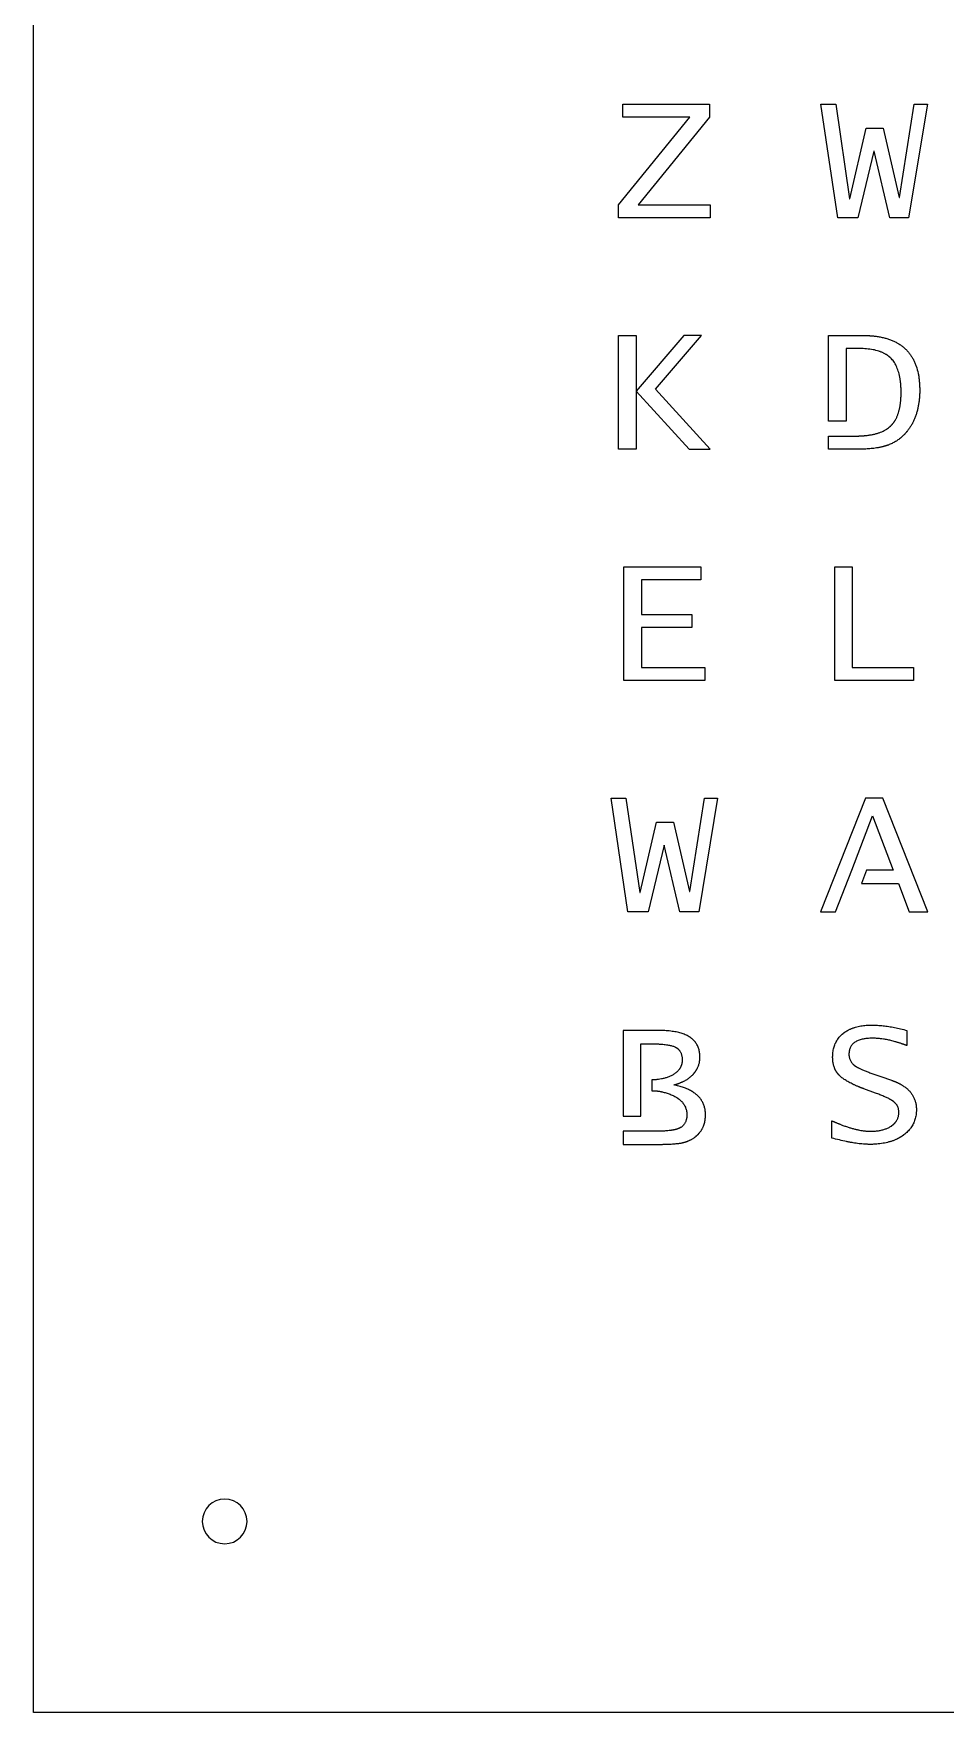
# Model space of a CAD drawing. Header units: millimetres. Extents: x -227 to 223, y -225 to 225.
# Drawn here: x -227.3 to -105.2, y -224.7 to 0.3 of the extents above; entities that cross this region are included whole.
import ezdxf

# ---------------------------------------------------------------- set-up
doc = ezdxf.new("R2010")
doc.units = ezdxf.units.MM
doc.layers.get('0').update_dxf_attribs({"linetype": 'CONTINUOUS'})

msp = doc.modelspace()

# ---------------------------------------------------------------- linework, layer by layer
for p, q in [((-120.84, -51.63), (-120.83, -40.15)), ((-120.83, -40.15), (-116.23, -40.15)), ((-116.68, -41.91), (-118.49, -41.91)), ((-118.49, -41.91), (-118.49, -51.63)), ((-118.49, -51.63), (-120.84, -51.63)), ((-120.83, -55.4), (-120.83, -53.63)), ((-120.83, -53.63), (-117.31, -53.63)), ((-116.86, -55.4), (-120.83, -55.4)), ((-143.42, -133.31), (-148.34, -133.31)), ((-148.34, -133.31), (-148.33, -137.91)), ((-110.33, -133.3), (-110.33, -135.33)), ((-145.99, -144.8), (-145.99, -135.07)), ((-145.99, -135.07), (-144.9, -135.07)), ((-148.33, -137.91), (-148.33, -144.8)), ((-115.3, -138.95), (-113.81, -139.48)), ((-113.81, -139.48), (-112.38, -139.97)), ((-144.34, -139.91), (-144.49, -139.91)), ((-144.49, -139.91), (-144.49, -141.37)), ((-144.49, -141.37), (-144.31, -141.37)), ((-114.56, -141.68), (-116.12, -141.11)), ((-148.33, -144.8), (-145.99, -144.8)), ((-120.39, -147.72), (-120.39, -145.4)), ((-148.33, -146.8), (-148.34, -148.56)), ((-143.88, -146.8), (-148.33, -146.8)), ((-148.34, -148.56), (-143.74, -148.56))]:
    msp.add_line(p, q)
for points in [[(-227.33, 225.31), (222.67, 225.31), (222.67, -224.69), (-227.33, -224.69)], [(-148.98, -24.4), (-148.98, -22.63), (-139.41, -10.91), (-148.4, -10.91), (-148.4, -9.15), (-136.76, -9.15), (-136.76, -10.91), (-146.32, -22.63), (-136.67, -22.63), (-136.67, -24.4)], [(-119.6, -24.4), (-121.86, -9.15), (-119.87, -9.15), (-118.01, -21.82), (-117.98, -21.82), (-115.78, -12.37), (-113.52, -12.37), (-111.36, -21.67), (-111.33, -21.67), (-109.37, -9.15), (-107.59, -9.15), (-110.1, -24.4), (-112.64, -24.4), (-114.74, -15.45), (-114.77, -15.45), (-116.89, -24.4)], [(-148.96, -55.4), (-148.96, -40.15), (-146.62, -40.15), (-146.62, -47.62), (-139.5, -55.4), (-136.7, -55.4), (-144.03, -47.34), (-137.87, -40.15), (-140.24, -40.15), (-146.62, -47.62), (-146.62, -55.4)], [(-148.25, -86.4), (-148.25, -71.15), (-137.95, -71.15), (-137.95, -72.91), (-145.91, -72.91), (-145.91, -77.53), (-139.16, -77.53), (-139.16, -79.29), (-145.91, -79.29), (-145.91, -84.63), (-137.4, -84.63), (-137.4, -86.4)], [(-120.01, -86.4), (-120.01, -71.15), (-117.66, -71.15), (-117.66, -84.63), (-109.45, -84.63), (-109.45, -86.4)], [(-147.7, -117.4), (-149.96, -102.15), (-147.97, -102.15), (-146.11, -114.82), (-146.08, -114.82), (-143.88, -105.37), (-141.62, -105.37), (-139.46, -114.67), (-139.43, -114.67), (-137.47, -102.15), (-135.69, -102.15), (-138.2, -117.4), (-140.74, -117.4), (-142.84, -108.45), (-142.87, -108.45), (-144.99, -117.4)], [(-115.76, -111.82), (-116.43, -113.58), (-114.28, -113.58), (-111.47, -113.58), (-110.03, -117.4), (-107.54, -117.4), (-113.55, -102.15), (-115.9, -102.15), (-121.91, -117.4), (-119.89, -117.4), (-117.73, -111.82), (-114.96, -104.53), (-112.17, -111.82), (-114.3, -111.82)]]:
    msp.add_lwpolyline(points, close=True)
for points, knots in [([(-116.23, -40.15), (-116.23, -40.15), (-116.23, -40.15), (-116.23, -40.15), (-116.23, -40.15), (-116.23, -40.15), (-116.23, -40.15), (-116.22, -40.15), (-116.22, -40.15), (-116.22, -40.15), (-116.22, -40.15), (-116.22, -40.15), (-116.22, -40.15), (-116.22, -40.15), (-116.22, -40.15), (-116.21, -40.15), (-116.21, -40.15), (-116.21, -40.15), (-116.2, -40.15), (-116.2, -40.15), (-116.19, -40.15), (-116.19, -40.15), (-116.18, -40.15), (-116.17, -40.15), (-116.16, -40.15), (-116.14, -40.15), (-116.13, -40.15), (-116.11, -40.15), (-116.09, -40.15), (-116.07, -40.15), (-116.05, -40.15), (-116.02, -40.15), (-115.99, -40.15), (-115.95, -40.15), (-115.91, -40.15), (-115.87, -40.15), (-115.82, -40.15), (-115.76, -40.15), (-115.68, -40.15), (-115.61, -40.16), (-115.53, -40.16), (-115.45, -40.17), (-115.38, -40.17), (-115.28, -40.18), (-115.16, -40.18), (-115.01, -40.2), (-114.87, -40.21), (-114.72, -40.22), (-114.58, -40.24), (-114.4, -40.27), (-114.17, -40.3), (-113.9, -40.35), (-113.64, -40.4), (-113.39, -40.46), (-113.14, -40.53), (-112.9, -40.6), (-112.66, -40.68), (-112.36, -40.79), (-112, -40.95), (-111.59, -41.17), (-111.21, -41.41), (-110.85, -41.68), (-110.52, -41.97), (-110.21, -42.29), (-109.93, -42.64), (-109.68, -43.01), (-109.46, -43.4), (-109.26, -43.82), (-109.03, -44.43), (-108.85, -45.07), (-108.73, -45.76), (-108.67, -46.31), (-108.63, -46.88), (-108.62, -47.36), (-108.62, -47.75), (-108.63, -48.11), (-108.66, -48.56), (-108.72, -49.08), (-108.8, -49.58), (-108.9, -50.06), (-109.03, -50.53), (-109.18, -50.98), (-109.35, -51.41), (-109.54, -51.82), (-109.76, -52.21), (-110, -52.59), (-110.18, -52.83), (-110.27, -52.95)], [0, 0, 0, 0, 0.000008, 0.000015, 0.000031, 0.000062, 0.000093, 0.000124, 0.000186, 0.000248, 0.000371, 0.000495, 0.000619, 0.000743, 0.00099, 0.001238, 0.001485, 0.00198, 0.002474, 0.002968, 0.003463, 0.003957, 0.004944, 0.005931, 0.006917, 0.007903, 0.009872, 0.011839, 0.013803, 0.015765, 0.017724, 0.019681, 0.023586, 0.027482, 0.031367, 0.035242, 0.039107, 0.046807, 0.054467, 0.062087, 0.069667, 0.077208, 0.084711, 0.092174, 0.106984, 0.121642, 0.13615, 0.150509, 0.164721, 0.17879, 0.206503, 0.233667, 0.260304, 0.286434, 0.31208, 0.337266, 0.362018, 0.386363, 0.433935, 0.480232, 0.525514, 0.570061, 0.614167, 0.658133, 0.702264, 0.746863, 0.79222, 0.838615, 0.886306, 0.986461, 1.039391, 1.094444, 1.151778, 1.211529, 1.239504, 1.267048, 1.320883, 1.373142, 1.423935, 1.473389, 1.521635, 1.568819, 1.615096, 1.66063, 1.705594, 1.750167, 1.794535, 1.794535, 1.794535, 1.794535]), ([(-112.4, -43.28), (-112.4, -43.28), (-112.4, -43.28), (-112.4, -43.28), (-112.4, -43.28), (-112.4, -43.28), (-112.4, -43.27), (-112.4, -43.27), (-112.41, -43.27), (-112.41, -43.27), (-112.41, -43.27), (-112.41, -43.27), (-112.41, -43.26), (-112.42, -43.26), (-112.42, -43.25), (-112.43, -43.25), (-112.43, -43.24), (-112.44, -43.23), (-112.45, -43.23), (-112.46, -43.22), (-112.47, -43.21), (-112.48, -43.19), (-112.5, -43.18), (-112.52, -43.16), (-112.54, -43.14), (-112.57, -43.11), (-112.6, -43.08), (-112.63, -43.06), (-112.66, -43.03), (-112.7, -43), (-112.75, -42.96), (-112.81, -42.91), (-112.88, -42.86), (-112.94, -42.81), (-113.03, -42.75), (-113.15, -42.68), (-113.3, -42.59), (-113.45, -42.51), (-113.6, -42.44), (-113.77, -42.37), (-113.94, -42.31), (-114.17, -42.23), (-114.49, -42.14), (-114.88, -42.05), (-115.3, -41.99), (-115.74, -41.94), (-116.2, -41.91), (-116.52, -41.91), (-116.68, -41.91)], [0, 0, 0, 0, 0.0000305, 0.0000611, 0.0001222, 0.0002444, 0.0003666, 0.0004888, 0.0007333, 0.0009777, 0.0012222, 0.0014667, 0.0019557, 0.0024448, 0.002934, 0.0039125, 0.0048913, 0.0058703, 0.0068496, 0.0078293, 0.0097895, 0.0117509, 0.0137138, 0.015678, 0.0196111, 0.0235507, 0.0274974, 0.0314518, 0.0354144, 0.0393858, 0.047357, 0.0553699, 0.0634286, 0.0715375, 0.0797006, 0.0962047, 0.1129734, 0.1300367, 0.1474231, 0.1651595, 0.1832716, 0.2017833, 0.2400891, 0.2802461, 0.3223967, 0.366665, 0.4131585, 0.4619706, 0.4619706, 0.4619706, 0.4619706]), ([(-112.53, -52.3), (-112.53, -52.3), (-112.53, -52.3), (-112.53, -52.3), (-112.53, -52.3), (-112.53, -52.3), (-112.53, -52.3), (-112.53, -52.3), (-112.53, -52.3), (-112.53, -52.3), (-112.53, -52.3), (-112.53, -52.3), (-112.53, -52.3), (-112.53, -52.3), (-112.52, -52.29), (-112.52, -52.29), (-112.52, -52.29), (-112.51, -52.28), (-112.51, -52.28), (-112.5, -52.27), (-112.5, -52.27), (-112.49, -52.26), (-112.48, -52.25), (-112.47, -52.25), (-112.46, -52.23), (-112.45, -52.22), (-112.43, -52.2), (-112.42, -52.19), (-112.4, -52.18), (-112.39, -52.16), (-112.36, -52.13), (-112.33, -52.1), (-112.31, -52.07), (-112.28, -52.04), (-112.25, -52), (-112.2, -51.94), (-112.15, -51.88), (-112.1, -51.81), (-112.05, -51.74), (-112, -51.67), (-111.96, -51.6), (-111.9, -51.5), (-111.83, -51.37), (-111.74, -51.22), (-111.67, -51.05), (-111.6, -50.88), (-111.53, -50.7), (-111.45, -50.46), (-111.36, -50.13), (-111.27, -49.72), (-111.2, -49.29), (-111.16, -48.91), (-111.14, -48.59), (-111.12, -48.35), (-111.12, -48.14), (-111.12, -47.97), (-111.11, -47.84), (-111.12, -47.71), (-111.12, -47.53), (-111.12, -47.32), (-111.13, -47.07), (-111.15, -46.75), (-111.19, -46.36), (-111.25, -45.92), (-111.33, -45.5), (-111.43, -45.11), (-111.55, -44.74), (-111.68, -44.4), (-111.83, -44.08), (-112, -43.79), (-112.19, -43.52), (-112.33, -43.35), (-112.4, -43.28)], [0, 0, 0, 0, 0.0000158, 0.0000316, 0.0000633, 0.0001266, 0.00019, 0.0002533, 0.00038, 0.0005067, 0.0006334, 0.0007601, 0.0010135, 0.0012669, 0.0015203, 0.0020272, 0.0025342, 0.0030413, 0.0035484, 0.0040557, 0.0050703, 0.0060853, 0.0071007, 0.0081163, 0.0101488, 0.0121827, 0.0142181, 0.0162552, 0.018294, 0.0203346, 0.0244213, 0.0285161, 0.0326195, 0.036732, 0.0408543, 0.0491304, 0.0574523, 0.0658246, 0.0742516, 0.0827378, 0.0912872, 0.099904, 0.117355, 0.1351227, 0.1532366, 0.1717243, 0.1906121, 0.2099242, 0.2499064, 0.2918419, 0.3358733, 0.3821241, 0.406117, 0.4307033, 0.455894, 0.4687194, 0.4816997, 0.4949068, 0.5079565, 0.5335874, 0.5586015, 0.583008, 0.6300367, 0.6747656, 0.7172983, 0.7577543, 0.7962721, 0.833011, 0.8681538, 0.9019084, 0.9345085, 0.9662122, 0.9662122, 0.9662122, 0.9662122]), ([(-117.31, -53.63), (-117.31, -53.63), (-117.31, -53.63), (-117.31, -53.63), (-117.31, -53.63), (-117.31, -53.63), (-117.3, -53.63), (-117.3, -53.63), (-117.3, -53.63), (-117.29, -53.63), (-117.28, -53.63), (-117.27, -53.63), (-117.27, -53.63), (-117.25, -53.63), (-117.24, -53.63), (-117.22, -53.63), (-117.2, -53.63), (-117.17, -53.63), (-117.14, -53.63), (-117.1, -53.63), (-117.07, -53.63), (-117.02, -53.63), (-116.97, -53.63), (-116.9, -53.63), (-116.83, -53.63), (-116.74, -53.62), (-116.63, -53.62), (-116.5, -53.61), (-116.37, -53.61), (-116.25, -53.6), (-116.12, -53.59), (-115.96, -53.57), (-115.76, -53.55), (-115.52, -53.52), (-115.29, -53.49), (-115.07, -53.45), (-114.78, -53.39), (-114.44, -53.31), (-114.06, -53.19), (-113.76, -53.07), (-113.48, -52.95), (-113.26, -52.83), (-113.01, -52.68), (-112.78, -52.52), (-112.61, -52.38), (-112.53, -52.3)], [0, 0, 0, 0, 0.0000545, 0.0001091, 0.0002182, 0.0004365, 0.0006547, 0.0008728, 0.001309, 0.0017451, 0.0026166, 0.0034875, 0.0043578, 0.0052274, 0.0069646, 0.0086993, 0.0104313, 0.0138875, 0.0173333, 0.0207687, 0.0241937, 0.0276083, 0.0344065, 0.0411634, 0.0478791, 0.0545538, 0.0677806, 0.0808449, 0.0937478, 0.1064907, 0.1190748, 0.1315013, 0.1558869, 0.1796593, 0.2028312, 0.2254158, 0.2474279, 0.2897938, 0.3300744, 0.3684344, 0.3869561, 0.4228022, 0.4401925, 0.474052, 0.5069286, 0.5069286, 0.5069286, 0.5069286]), ([(-110.27, -52.95), (-110.27, -52.95), (-110.27, -52.95), (-110.27, -52.95), (-110.27, -52.95), (-110.27, -52.95), (-110.27, -52.95), (-110.28, -52.95), (-110.28, -52.96), (-110.28, -52.96), (-110.29, -52.97), (-110.29, -52.97), (-110.3, -52.98), (-110.3, -52.99), (-110.31, -53), (-110.32, -53.01), (-110.34, -53.03), (-110.36, -53.05), (-110.38, -53.08), (-110.4, -53.11), (-110.42, -53.13), (-110.45, -53.17), (-110.49, -53.21), (-110.54, -53.26), (-110.58, -53.31), (-110.64, -53.38), (-110.72, -53.46), (-110.82, -53.56), (-110.92, -53.65), (-111.01, -53.74), (-111.11, -53.83), (-111.25, -53.94), (-111.42, -54.08), (-111.64, -54.23), (-111.86, -54.37), (-112.09, -54.5), (-112.41, -54.66), (-112.66, -54.77), (-112.82, -54.83)], [0, 0, 0, 0, 0.0000546, 0.0001092, 0.0002184, 0.0004368, 0.0006552, 0.0008735, 0.0013101, 0.0017467, 0.0026194, 0.0034918, 0.0043637, 0.0052353, 0.0069773, 0.0087177, 0.0104566, 0.0139298, 0.017397, 0.0208584, 0.0243139, 0.0277638, 0.0346467, 0.0415081, 0.0483486, 0.0551692, 0.0687534, 0.0822676, 0.0957184, 0.1091128, 0.1224574, 0.1357594, 0.1622615, 0.1886776, 0.2150647, 0.24148, 0.2679804, 0.321446, 0.321446, 0.321446, 0.321446]), ([(-112.82, -54.83), (-112.82, -54.83), (-112.82, -54.83), (-112.82, -54.83), (-112.82, -54.83), (-112.83, -54.83), (-112.83, -54.83), (-112.83, -54.83), (-112.83, -54.84), (-112.84, -54.84), (-112.85, -54.84), (-112.85, -54.84), (-112.86, -54.85), (-112.87, -54.85), (-112.89, -54.85), (-112.9, -54.86), (-112.92, -54.87), (-112.95, -54.88), (-112.98, -54.89), (-113.02, -54.9), (-113.05, -54.91), (-113.09, -54.93), (-113.15, -54.94), (-113.22, -54.96), (-113.29, -54.98), (-113.36, -55), (-113.43, -55.02), (-113.52, -55.05), (-113.64, -55.08), (-113.79, -55.11), (-113.94, -55.15), (-114.1, -55.18), (-114.31, -55.21), (-114.59, -55.26), (-114.93, -55.3), (-115.29, -55.33), (-115.66, -55.36), (-116.05, -55.38), (-116.45, -55.39), (-116.72, -55.4), (-116.86, -55.4)], [0, 0, 0, 0, 0.0000526, 0.0001053, 0.0002106, 0.0004213, 0.0006321, 0.0008429, 0.0012648, 0.0016869, 0.0025319, 0.0033778, 0.0042248, 0.0050728, 0.0067718, 0.0084748, 0.0101819, 0.0136082, 0.017051, 0.0205102, 0.0239861, 0.0274786, 0.0345142, 0.0416178, 0.0487901, 0.056032, 0.0633441, 0.0707272, 0.0857089, 0.1009825, 0.116553, 0.1324251, 0.1486033, 0.1818937, 0.2164562, 0.2523188, 0.2895062, 0.328041, 0.3679435, 0.4092318, 0.4092318, 0.4092318, 0.4092318]), ([(-118.89, -133.7), (-118.89, -133.7), (-118.89, -133.7), (-118.89, -133.7), (-118.89, -133.7), (-118.89, -133.7), (-118.89, -133.7), (-118.89, -133.7), (-118.89, -133.7), (-118.89, -133.7), (-118.88, -133.7), (-118.88, -133.69), (-118.88, -133.69), (-118.88, -133.69), (-118.87, -133.69), (-118.87, -133.69), (-118.87, -133.68), (-118.86, -133.68), (-118.85, -133.67), (-118.85, -133.66), (-118.84, -133.66), (-118.83, -133.65), (-118.82, -133.64), (-118.8, -133.63), (-118.79, -133.62), (-118.77, -133.6), (-118.74, -133.59), (-118.71, -133.56), (-118.68, -133.54), (-118.65, -133.52), (-118.62, -133.5), (-118.58, -133.47), (-118.52, -133.44), (-118.46, -133.39), (-118.39, -133.36), (-118.32, -133.32), (-118.23, -133.27), (-118.12, -133.21), (-117.98, -133.14), (-117.83, -133.07), (-117.68, -133.01), (-117.53, -132.96), (-117.37, -132.9), (-117.15, -132.84), (-116.87, -132.76), (-116.52, -132.69), (-116.15, -132.64), (-115.77, -132.6), (-115.37, -132.58), (-114.98, -132.57), (-114.61, -132.58), (-114.13, -132.6), (-113.52, -132.65), (-112.76, -132.75), (-111.98, -132.89), (-111.16, -133.07), (-110.61, -133.22), (-110.33, -133.3)], [0, 0, 0, 0, 0.0000146, 0.0000292, 0.0000584, 0.0001169, 0.0001754, 0.0002339, 0.0003508, 0.0004678, 0.0007017, 0.0009357, 0.0011696, 0.0014036, 0.0018716, 0.0023397, 0.0028078, 0.0037443, 0.004681, 0.005618, 0.0065552, 0.0074928, 0.0093687, 0.0112458, 0.0131241, 0.0150037, 0.0187667, 0.0225352, 0.0263094, 0.0300897, 0.0338764, 0.0376698, 0.0452777, 0.0529159, 0.0605868, 0.0682927, 0.076036, 0.0916429, 0.1074258, 0.1234021, 0.1395882, 0.156, 0.1726531, 0.1895618, 0.224199, 0.2600198, 0.2971191, 0.3355822, 0.3754862, 0.4169001, 0.4515391, 0.4869173, 0.559992, 0.6363266, 0.7160906, 0.7994308, 0.8864743, 0.8864743, 0.8864743, 0.8864743]), ([(-138.99, -139.19), (-138.99, -139.19), (-138.99, -139.19), (-138.98, -139.19), (-138.98, -139.19), (-138.98, -139.19), (-138.98, -139.19), (-138.98, -139.19), (-138.98, -139.18), (-138.98, -139.18), (-138.98, -139.18), (-138.98, -139.18), (-138.97, -139.18), (-138.97, -139.17), (-138.97, -139.17), (-138.96, -139.16), (-138.96, -139.16), (-138.95, -139.15), (-138.95, -139.15), (-138.94, -139.14), (-138.93, -139.13), (-138.92, -139.12), (-138.91, -139.1), (-138.89, -139.09), (-138.87, -139.06), (-138.86, -139.04), (-138.84, -139.02), (-138.82, -139), (-138.8, -138.97), (-138.77, -138.94), (-138.74, -138.89), (-138.7, -138.85), (-138.67, -138.81), (-138.63, -138.75), (-138.58, -138.67), (-138.53, -138.58), (-138.47, -138.49), (-138.42, -138.4), (-138.36, -138.27), (-138.29, -138.11), (-138.22, -137.92), (-138.16, -137.71), (-138.12, -137.51), (-138.09, -137.33), (-138.08, -137.18), (-138.07, -137.08), (-138.07, -136.98), (-138.06, -136.91), (-138.06, -136.85), (-138.06, -136.78), (-138.07, -136.68), (-138.07, -136.52), (-138.1, -136.29), (-138.14, -136.02), (-138.21, -135.77), (-138.29, -135.53), (-138.4, -135.3), (-138.52, -135.09), (-138.66, -134.88), (-138.82, -134.69), (-138.99, -134.51), (-139.19, -134.35), (-139.48, -134.14), (-139.8, -133.96), (-140.16, -133.8), (-140.45, -133.7), (-140.75, -133.61), (-141.08, -133.53), (-141.42, -133.46), (-141.79, -133.41), (-142.17, -133.36), (-142.57, -133.33), (-142.99, -133.31), (-143.27, -133.31), (-143.42, -133.31)], [0, 0, 0, 0, 0.0000219, 0.0000438, 0.0000877, 0.0001754, 0.0002632, 0.0003509, 0.0005263, 0.0007016, 0.0010523, 0.0014028, 0.0017532, 0.0021035, 0.0028037, 0.0035034, 0.0042026, 0.0049013, 0.0055996, 0.0069947, 0.0083879, 0.0097793, 0.0111688, 0.0139423, 0.0167087, 0.019468, 0.0222205, 0.0249663, 0.0277055, 0.0331648, 0.0385997, 0.0440115, 0.0494014, 0.0547709, 0.0654532, 0.0760696, 0.0866311, 0.0971488, 0.1076343, 0.1285518, 0.14948, 0.1705128, 0.1917432, 0.2132623, 0.2241591, 0.2351608, 0.2462778, 0.2518829, 0.2575205, 0.2648607, 0.2721259, 0.2864387, 0.3142481, 0.3410931, 0.3671292, 0.3925267, 0.417469, 0.4421497, 0.4667683, 0.491526, 0.5166205, 0.5422417, 0.5685679, 0.6239433, 0.6533109, 0.6839497, 0.7159643, 0.7494461, 0.7844752, 0.8211215, 0.8594459, 0.8995017, 0.9413357, 0.9849886, 0.9849886, 0.9849886, 0.9849886]), ([(-119.38, -139.32), (-119.38, -139.32), (-119.38, -139.32), (-119.38, -139.32), (-119.38, -139.32), (-119.38, -139.32), (-119.38, -139.32), (-119.38, -139.32), (-119.38, -139.32), (-119.38, -139.32), (-119.38, -139.32), (-119.38, -139.32), (-119.38, -139.32), (-119.39, -139.31), (-119.39, -139.31), (-119.39, -139.31), (-119.4, -139.3), (-119.4, -139.3), (-119.4, -139.29), (-119.41, -139.29), (-119.42, -139.28), (-119.42, -139.27), (-119.43, -139.26), (-119.44, -139.26), (-119.45, -139.24), (-119.47, -139.23), (-119.49, -139.21), (-119.5, -139.19), (-119.52, -139.17), (-119.54, -139.15), (-119.56, -139.12), (-119.59, -139.09), (-119.62, -139.04), (-119.65, -139), (-119.68, -138.96), (-119.73, -138.9), (-119.77, -138.83), (-119.83, -138.74), (-119.88, -138.65), (-119.93, -138.55), (-119.98, -138.46), (-120.02, -138.36), (-120.07, -138.22), (-120.13, -138.05), (-120.19, -137.83), (-120.23, -137.61), (-120.26, -137.42), (-120.27, -137.26), (-120.28, -137.14), (-120.28, -137.03), (-120.28, -136.95), (-120.29, -136.88), (-120.28, -136.8), (-120.28, -136.69), (-120.28, -136.55), (-120.26, -136.39), (-120.24, -136.18), (-120.2, -135.92), (-120.13, -135.62), (-120.05, -135.34), (-119.94, -135.06), (-119.81, -134.8), (-119.67, -134.56), (-119.5, -134.32), (-119.32, -134.1), (-119.11, -133.89), (-118.97, -133.76), (-118.89, -133.7)], [0, 0, 0, 0, 0.0000209, 0.0000419, 0.0000837, 0.0001256, 0.0001675, 0.0002512, 0.000335, 0.0005025, 0.0006699, 0.0008374, 0.0010048, 0.0013396, 0.0016744, 0.002009, 0.0026782, 0.0033471, 0.0040157, 0.0046841, 0.0053522, 0.0066877, 0.0080222, 0.0093558, 0.0106884, 0.013351, 0.0160103, 0.0186663, 0.0213193, 0.0239695, 0.0266172, 0.0319055, 0.037186, 0.0424603, 0.0477302, 0.0529972, 0.0635292, 0.07407, 0.0846334, 0.0952325, 0.1058807, 0.1165911, 0.1273766, 0.1492201, 0.171512, 0.1943442, 0.2178027, 0.229793, 0.2419692, 0.25434, 0.2606013, 0.2669143, 0.2754444, 0.2838959, 0.3005702, 0.3169524, 0.3330583, 0.3645041, 0.3950534, 0.4248611, 0.4540931, 0.4829253, 0.5115403, 0.5401251, 0.5688665, 0.5979482, 0.6275473, 0.6275473, 0.6275473, 0.6275473]), ([(-110.33, -135.33), (-110.33, -135.33), (-110.33, -135.33), (-110.33, -135.33), (-110.33, -135.33), (-110.34, -135.33), (-110.34, -135.33), (-110.34, -135.33), (-110.34, -135.33), (-110.34, -135.33), (-110.35, -135.32), (-110.35, -135.32), (-110.36, -135.32), (-110.37, -135.32), (-110.37, -135.32), (-110.38, -135.31), (-110.39, -135.31), (-110.4, -135.3), (-110.42, -135.3), (-110.43, -135.29), (-110.45, -135.28), (-110.47, -135.28), (-110.5, -135.27), (-110.53, -135.25), (-110.57, -135.24), (-110.61, -135.22), (-110.65, -135.21), (-110.69, -135.2), (-110.75, -135.18), (-110.81, -135.15), (-110.89, -135.12), (-110.97, -135.1), (-111.05, -135.07), (-111.15, -135.03), (-111.28, -134.99), (-111.43, -134.94), (-111.59, -134.89), (-111.74, -134.85), (-111.94, -134.79), (-112.19, -134.72), (-112.48, -134.65), (-112.77, -134.58), (-113.05, -134.52), (-113.29, -134.48), (-113.56, -134.44), (-113.83, -134.4), (-114.15, -134.37), (-114.41, -134.35), (-114.63, -134.34), (-114.8, -134.33), (-114.91, -134.33), (-115.02, -134.33), (-115.15, -134.34), (-115.36, -134.34), (-115.6, -134.36), (-115.86, -134.39), (-116.08, -134.42), (-116.33, -134.47), (-116.59, -134.54), (-116.85, -134.63), (-117.09, -134.74), (-117.3, -134.86), (-117.49, -135), (-117.65, -135.16), (-117.79, -135.34), (-117.91, -135.53), (-117.99, -135.75), (-118.04, -135.93), (-118.07, -136.09), (-118.09, -136.21), (-118.09, -136.32), (-118.1, -136.4), (-118.1, -136.47), (-118.1, -136.52), (-118.1, -136.6), (-118.09, -136.68), (-118.08, -136.78), (-118.06, -136.92), (-118.02, -137.07), (-117.95, -137.25), (-117.87, -137.42), (-117.77, -137.58), (-117.64, -137.73), (-117.55, -137.82), (-117.5, -137.87)], [0, 0, 0, 0, 0.000034, 0.000067, 0.000135, 0.00027, 0.000405, 0.00054, 0.00081, 0.00108, 0.00162, 0.00216, 0.002699, 0.003239, 0.004317, 0.005395, 0.006472, 0.007548, 0.008623, 0.010772, 0.012919, 0.015062, 0.017203, 0.021477, 0.02574, 0.029992, 0.034233, 0.038464, 0.042684, 0.051091, 0.059456, 0.067778, 0.076058, 0.084296, 0.100645, 0.116827, 0.132844, 0.148697, 0.164387, 0.195286, 0.225555, 0.255206, 0.284255, 0.312717, 0.326733, 0.367947, 0.394753, 0.421045, 0.446845, 0.459567, 0.472175, 0.482024, 0.491719, 0.510652, 0.546724, 0.563889, 0.588583, 0.612061, 0.641576, 0.669209, 0.695169, 0.719706, 0.743119, 0.765749, 0.787974, 0.81019, 0.832798, 0.856174, 0.868264, 0.880671, 0.893431, 0.899954, 0.906578, 0.911982, 0.91732, 0.927808, 0.938066, 0.948119, 0.967709, 0.986811, 1.005667, 1.02453, 1.043647, 1.063256, 1.063256, 1.063256, 1.063256]), ([(-144.9, -135.07), (-144.9, -135.07), (-144.9, -135.07), (-144.9, -135.07), (-144.89, -135.07), (-144.89, -135.07), (-144.88, -135.07), (-144.87, -135.07), (-144.86, -135.07), (-144.84, -135.07), (-144.82, -135.07), (-144.79, -135.07), (-144.76, -135.07), (-144.73, -135.07), (-144.68, -135.07), (-144.63, -135.07), (-144.56, -135.07), (-144.47, -135.07), (-144.37, -135.08), (-144.27, -135.08), (-144.17, -135.08), (-144.04, -135.08), (-143.88, -135.09), (-143.7, -135.1), (-143.51, -135.11), (-143.29, -135.12), (-143.02, -135.15), (-142.71, -135.18), (-142.42, -135.22), (-142.16, -135.27), (-141.93, -135.32), (-141.72, -135.38), (-141.53, -135.44), (-141.41, -135.49), (-141.36, -135.52)], [0, 0, 0, 0, 0.0001711, 0.0003422, 0.0006842, 0.0013679, 0.002051, 0.0027336, 0.0040969, 0.0054579, 0.0081729, 0.0108786, 0.013575, 0.0162621, 0.0216085, 0.0269177, 0.0321897, 0.0426224, 0.0529067, 0.0630429, 0.0730311, 0.0828715, 0.1021095, 0.1207589, 0.1388212, 0.1562986, 0.189507, 0.2204052, 0.2490186, 0.2753792, 0.2995281, 0.3215183, 0.3414201, 0.3593284, 0.3593284, 0.3593284, 0.3593284]), ([(-141.36, -135.52), (-141.36, -135.52), (-141.36, -135.52), (-141.36, -135.52), (-141.36, -135.52), (-141.36, -135.52), (-141.36, -135.52), (-141.36, -135.52), (-141.36, -135.52), (-141.35, -135.52), (-141.35, -135.52), (-141.35, -135.53), (-141.35, -135.53), (-141.34, -135.53), (-141.34, -135.53), (-141.33, -135.53), (-141.33, -135.54), (-141.32, -135.54), (-141.31, -135.55), (-141.3, -135.55), (-141.29, -135.56), (-141.28, -135.56), (-141.27, -135.57), (-141.25, -135.58), (-141.23, -135.59), (-141.21, -135.61), (-141.18, -135.62), (-141.14, -135.65), (-141.11, -135.67), (-141.08, -135.7), (-141.05, -135.72), (-141, -135.75), (-140.96, -135.8), (-140.9, -135.86), (-140.85, -135.92), (-140.8, -135.98), (-140.73, -136.07), (-140.66, -136.18), (-140.59, -136.34), (-140.54, -136.5), (-140.49, -136.68), (-140.46, -136.86), (-140.44, -137.06), (-140.44, -137.2), (-140.44, -137.27)], [0, 0, 0, 0, 0.0000166, 0.0000333, 0.0000666, 0.0001332, 0.0001997, 0.0002663, 0.0003994, 0.0005324, 0.0007985, 0.0010643, 0.0013301, 0.0015956, 0.0021264, 0.0026565, 0.0031862, 0.0042437, 0.005299, 0.0063522, 0.0074033, 0.0084523, 0.0105441, 0.0126281, 0.0147044, 0.0167735, 0.020891, 0.0249831, 0.0290524, 0.0331016, 0.0371333, 0.0411503, 0.0491504, 0.0571249, 0.0650966, 0.0730884, 0.0811229, 0.0974044, 0.114121, 0.1314351, 0.1494946, 0.1684313, 0.1883609, 0.2093841, 0.2093841, 0.2093841, 0.2093841]), ([(-140.44, -137.27), (-140.44, -137.27), (-140.44, -137.27), (-140.44, -137.27), (-140.44, -137.27), (-140.44, -137.27), (-140.44, -137.27), (-140.44, -137.27), (-140.44, -137.27), (-140.44, -137.27), (-140.44, -137.28), (-140.44, -137.28), (-140.44, -137.28), (-140.44, -137.28), (-140.44, -137.29), (-140.44, -137.29), (-140.44, -137.29), (-140.44, -137.3), (-140.44, -137.3), (-140.44, -137.31), (-140.44, -137.32), (-140.44, -137.33), (-140.44, -137.34), (-140.44, -137.35), (-140.44, -137.37), (-140.45, -137.38), (-140.45, -137.4), (-140.45, -137.42), (-140.45, -137.44), (-140.45, -137.46), (-140.45, -137.49), (-140.46, -137.53), (-140.46, -137.56), (-140.47, -137.6), (-140.47, -137.65), (-140.49, -137.71), (-140.5, -137.77), (-140.51, -137.82), (-140.53, -137.9), (-140.56, -137.99), (-140.6, -138.1), (-140.65, -138.2), (-140.7, -138.3), (-140.76, -138.39), (-140.82, -138.49), (-140.91, -138.6), (-141.03, -138.74), (-141.19, -138.9), (-141.36, -139.04), (-141.54, -139.16), (-141.74, -139.28), (-142, -139.42), (-142.35, -139.56), (-142.78, -139.7), (-143.21, -139.8), (-143.55, -139.85), (-143.82, -139.88), (-144, -139.9), (-144.18, -139.9), (-144.29, -139.91), (-144.34, -139.91)], [0, 0, 0, 0, 0.0000128, 0.0000257, 0.0000515, 0.0001031, 0.0001547, 0.0002063, 0.0003095, 0.0004126, 0.0006187, 0.0008248, 0.0010308, 0.0012367, 0.0016481, 0.0020591, 0.0024698, 0.0028801, 0.00329, 0.0041086, 0.0049256, 0.0057411, 0.0065551, 0.0081786, 0.0097961, 0.0114077, 0.0130136, 0.0146137, 0.0162081, 0.0193804, 0.0225311, 0.0256607, 0.0287701, 0.0318597, 0.0379822, 0.0440334, 0.0500182, 0.0559414, 0.0618078, 0.0733873, 0.0847937, 0.0960604, 0.1072185, 0.1182963, 0.1293195, 0.1403105, 0.162265, 0.1842878, 0.2064543, 0.2287993, 0.2513217, 0.2739906, 0.3195084, 0.3646971, 0.4086549, 0.4503304, 0.4699581, 0.4885782, 0.5060373, 0.5221804, 0.5221804, 0.5221804, 0.5221804]), ([(-141.56, -140.58), (-141.56, -140.58), (-141.56, -140.58), (-141.56, -140.58), (-141.55, -140.58), (-141.55, -140.58), (-141.55, -140.58), (-141.55, -140.58), (-141.54, -140.58), (-141.54, -140.58), (-141.53, -140.58), (-141.52, -140.58), (-141.51, -140.57), (-141.5, -140.57), (-141.49, -140.57), (-141.47, -140.56), (-141.45, -140.56), (-141.42, -140.55), (-141.39, -140.54), (-141.35, -140.53), (-141.32, -140.52), (-141.28, -140.51), (-141.22, -140.49), (-141.16, -140.47), (-141.09, -140.45), (-141.01, -140.42), (-140.9, -140.39), (-140.78, -140.34), (-140.66, -140.29), (-140.54, -140.24), (-140.42, -140.19), (-140.27, -140.12), (-140.09, -140.03), (-139.88, -139.91), (-139.68, -139.78), (-139.49, -139.65), (-139.31, -139.5), (-139.14, -139.35), (-139.04, -139.24), (-138.99, -139.19)], [0, 0, 0, 0, 0.0000554, 0.0001108, 0.0002215, 0.0004431, 0.0006645, 0.000886, 0.0013287, 0.0017712, 0.0026557, 0.0035394, 0.0044224, 0.0053046, 0.0070667, 0.0088259, 0.010582, 0.0140853, 0.0175767, 0.0210562, 0.0245239, 0.02798, 0.0348571, 0.0416882, 0.0484738, 0.0552145, 0.0685636, 0.0817406, 0.0947507, 0.1075993, 0.1202922, 0.1328352, 0.1574953, 0.1816338, 0.2053075, 0.2285773, 0.2515078, 0.2741674, 0.2966274, 0.2966274, 0.2966274, 0.2966274]), ([(-116.12, -141.11), (-116.12, -141.11), (-116.12, -141.11), (-116.12, -141.11), (-116.13, -141.11), (-116.13, -141.11), (-116.13, -141.1), (-116.14, -141.1), (-116.14, -141.1), (-116.15, -141.1), (-116.16, -141.09), (-116.17, -141.09), (-116.18, -141.09), (-116.2, -141.08), (-116.22, -141.07), (-116.24, -141.06), (-116.28, -141.05), (-116.32, -141.04), (-116.36, -141.02), (-116.41, -141), (-116.46, -140.98), (-116.52, -140.96), (-116.59, -140.93), (-116.69, -140.89), (-116.78, -140.85), (-116.89, -140.8), (-117.04, -140.74), (-117.2, -140.67), (-117.37, -140.6), (-117.57, -140.5), (-117.82, -140.38), (-118.1, -140.23), (-118.36, -140.08), (-118.61, -139.93), (-118.83, -139.78), (-119.03, -139.63), (-119.21, -139.48), (-119.32, -139.38), (-119.38, -139.32)], [0, 0, 0, 0, 0.0000813, 0.0001627, 0.0003253, 0.0006506, 0.0009757, 0.0013008, 0.0019505, 0.0025998, 0.0038969, 0.0051923, 0.0064859, 0.0077777, 0.0103558, 0.0129267, 0.0154903, 0.020596, 0.0256729, 0.0307211, 0.0357404, 0.0407311, 0.0506264, 0.0604072, 0.0700739, 0.0796267, 0.0983918, 0.1167054, 0.13457, 0.1519887, 0.1855007, 0.2172704, 0.247331, 0.2757216, 0.3024881, 0.3276849, 0.3513773, 0.3736431, 0.3736431, 0.3736431, 0.3736431]), ([(-117.5, -137.87), (-117.5, -137.87), (-117.5, -137.87), (-117.5, -137.87), (-117.5, -137.87), (-117.5, -137.87), (-117.5, -137.87), (-117.5, -137.87), (-117.5, -137.87), (-117.49, -137.87), (-117.49, -137.88), (-117.49, -137.88), (-117.48, -137.88), (-117.48, -137.89), (-117.47, -137.89), (-117.46, -137.9), (-117.45, -137.91), (-117.44, -137.92), (-117.42, -137.93), (-117.41, -137.94), (-117.39, -137.96), (-117.37, -137.98), (-117.34, -138), (-117.31, -138.02), (-117.27, -138.05), (-117.21, -138.09), (-117.14, -138.13), (-117.07, -138.18), (-116.99, -138.22), (-116.92, -138.27), (-116.8, -138.33), (-116.65, -138.41), (-116.46, -138.5), (-116.26, -138.59), (-116.04, -138.68), (-115.81, -138.77), (-115.56, -138.86), (-115.39, -138.92), (-115.3, -138.95)], [0, 0, 0, 0, 0.0000516, 0.0001033, 0.0002066, 0.00031, 0.0004135, 0.0006206, 0.000828, 0.0012436, 0.0016603, 0.002078, 0.0024969, 0.0033378, 0.004183, 0.0050325, 0.0067446, 0.0084742, 0.0102214, 0.0119863, 0.013769, 0.017388, 0.0210792, 0.0248433, 0.0286808, 0.0365785, 0.0447767, 0.0532793, 0.0620896, 0.0712106, 0.0806451, 0.1004634, 0.1215617, 0.1439535, 0.1676499, 0.1926597, 0.2189905, 0.2466485, 0.2466485, 0.2466485, 0.2466485]), ([(-144.31, -141.37), (-144.31, -141.37), (-144.31, -141.37), (-144.31, -141.37), (-144.31, -141.37), (-144.3, -141.37), (-144.3, -141.37), (-144.3, -141.37), (-144.3, -141.37), (-144.29, -141.37), (-144.29, -141.37), (-144.28, -141.37), (-144.27, -141.37), (-144.26, -141.37), (-144.25, -141.37), (-144.23, -141.37), (-144.22, -141.37), (-144.2, -141.37), (-144.18, -141.37), (-144.16, -141.37), (-144.13, -141.37), (-144.1, -141.37), (-144.06, -141.38), (-144, -141.38), (-143.94, -141.39), (-143.88, -141.39), (-143.81, -141.4), (-143.75, -141.41), (-143.66, -141.42), (-143.54, -141.44), (-143.41, -141.46), (-143.27, -141.49), (-143.13, -141.52), (-142.95, -141.56), (-142.71, -141.63), (-142.44, -141.71), (-142.17, -141.8), (-141.92, -141.9), (-141.67, -142.01), (-141.45, -142.12), (-141.31, -142.2), (-141.25, -142.24)], [0, 0, 0, 0, 0.0000452, 0.0000903, 0.0001807, 0.0003616, 0.0005425, 0.0007236, 0.0010861, 0.0014491, 0.0021764, 0.0029056, 0.0036365, 0.0043693, 0.0058402, 0.0073182, 0.0088033, 0.0102954, 0.0117945, 0.0148131, 0.0178586, 0.0209305, 0.0240282, 0.0302988, 0.0366659, 0.0431245, 0.04967, 0.0562973, 0.0630013, 0.0766192, 0.0904822, 0.1045478, 0.118773, 0.1331141, 0.1619667, 0.1907519, 0.2191136, 0.2466968, 0.2731514, 0.2981364, 0.321327, 0.321327, 0.321327, 0.321327]), ([(-138.57, -147.44), (-138.57, -147.44), (-138.57, -147.44), (-138.57, -147.44), (-138.57, -147.44), (-138.57, -147.44), (-138.57, -147.44), (-138.57, -147.44), (-138.56, -147.44), (-138.56, -147.44), (-138.56, -147.44), (-138.56, -147.44), (-138.56, -147.44), (-138.56, -147.44), (-138.55, -147.43), (-138.55, -147.43), (-138.55, -147.43), (-138.54, -147.42), (-138.54, -147.42), (-138.53, -147.41), (-138.52, -147.41), (-138.51, -147.4), (-138.5, -147.39), (-138.49, -147.38), (-138.48, -147.37), (-138.46, -147.35), (-138.44, -147.34), (-138.42, -147.31), (-138.39, -147.29), (-138.37, -147.27), (-138.34, -147.25), (-138.31, -147.22), (-138.27, -147.18), (-138.23, -147.13), (-138.19, -147.08), (-138.14, -147.03), (-138.09, -146.97), (-138.02, -146.88), (-137.94, -146.78), (-137.87, -146.68), (-137.81, -146.57), (-137.74, -146.46), (-137.68, -146.34), (-137.61, -146.19), (-137.53, -145.98), (-137.45, -145.73), (-137.39, -145.47), (-137.36, -145.24), (-137.34, -145.05), (-137.33, -144.91), (-137.32, -144.79), (-137.32, -144.69), (-137.32, -144.59), (-137.32, -144.48), (-137.33, -144.31), (-137.34, -144.1), (-137.38, -143.86), (-137.43, -143.62), (-137.5, -143.4), (-137.58, -143.18), (-137.68, -142.96), (-137.79, -142.76), (-137.91, -142.56), (-138.05, -142.37), (-138.21, -142.19), (-138.38, -142.02), (-138.56, -141.86), (-138.83, -141.65), (-139.21, -141.4), (-139.71, -141.15), (-140.27, -140.92), (-140.89, -140.73), (-141.33, -140.63), (-141.56, -140.58)], [0, 0, 0, 0, 0.0000131, 0.0000262, 0.0000525, 0.000105, 0.0001575, 0.00021, 0.0003149, 0.0004199, 0.0006298, 0.0008397, 0.0010495, 0.0012593, 0.0016788, 0.0020981, 0.0025173, 0.0033552, 0.0041925, 0.0050292, 0.0058653, 0.0067007, 0.00837, 0.0100369, 0.0117015, 0.0133639, 0.016682, 0.0199915, 0.0232928, 0.0265861, 0.0298716, 0.0331497, 0.0396847, 0.0461935, 0.0526785, 0.0591421, 0.0655868, 0.0784283, 0.0912238, 0.1039931, 0.1167566, 0.1295346, 0.1423471, 0.1552143, 0.1811866, 0.2076105, 0.2346321, 0.2623885, 0.276584, 0.2910096, 0.3056796, 0.3131106, 0.3206076, 0.3336701, 0.3465454, 0.371776, 0.3963947, 0.4205015, 0.444203, 0.4676111, 0.4908424, 0.5140162, 0.5372525, 0.5606707, 0.5843874, 0.6085151, 0.6331606, 0.6584243, 0.7111515, 0.767379, 0.8276514, 0.8924125, 0.9620211, 0.9620211, 0.9620211, 0.9620211]), ([(-112.03, -142.89), (-112.03, -142.89), (-112.03, -142.89), (-112.03, -142.89), (-112.03, -142.89), (-112.03, -142.89), (-112.03, -142.89), (-112.03, -142.88), (-112.04, -142.88), (-112.04, -142.88), (-112.04, -142.88), (-112.05, -142.88), (-112.05, -142.87), (-112.06, -142.87), (-112.06, -142.86), (-112.07, -142.85), (-112.08, -142.85), (-112.1, -142.83), (-112.11, -142.82), (-112.13, -142.81), (-112.15, -142.8), (-112.17, -142.78), (-112.2, -142.76), (-112.24, -142.74), (-112.28, -142.71), (-112.34, -142.67), (-112.42, -142.62), (-112.5, -142.57), (-112.58, -142.53), (-112.67, -142.48), (-112.8, -142.41), (-112.97, -142.33), (-113.19, -142.23), (-113.43, -142.12), (-113.69, -142.01), (-113.96, -141.9), (-114.25, -141.79), (-114.45, -141.71), (-114.56, -141.68)], [0, 0, 0, 0, 0.000052, 0.0001041, 0.0002083, 0.0003127, 0.0004171, 0.0006262, 0.0008357, 0.0012558, 0.0016774, 0.0021005, 0.0025252, 0.003379, 0.0042389, 0.005105, 0.0068554, 0.0086303, 0.01043, 0.0122545, 0.0141039, 0.0178779, 0.0217527, 0.0257292, 0.0298079, 0.0382747, 0.0471578, 0.0564612, 0.0661886, 0.0763432, 0.0869278, 0.1093964, 0.133613, 0.1595924, 0.1873472, 0.2168885, 0.2482258, 0.281368, 0.281368, 0.281368, 0.281368]), ([(-112.38, -139.97), (-112.38, -139.97), (-112.38, -139.97), (-112.38, -139.97), (-112.38, -139.97), (-112.38, -139.97), (-112.38, -139.97), (-112.38, -139.97), (-112.38, -139.97), (-112.38, -139.97), (-112.38, -139.97), (-112.37, -139.97), (-112.37, -139.97), (-112.37, -139.97), (-112.36, -139.97), (-112.36, -139.98), (-112.35, -139.98), (-112.35, -139.98), (-112.34, -139.98), (-112.33, -139.99), (-112.32, -139.99), (-112.31, -139.99), (-112.3, -140), (-112.28, -140), (-112.26, -140.01), (-112.24, -140.02), (-112.21, -140.03), (-112.18, -140.04), (-112.14, -140.05), (-112.11, -140.07), (-112.08, -140.08), (-112.03, -140.1), (-111.98, -140.12), (-111.92, -140.15), (-111.85, -140.17), (-111.79, -140.2), (-111.71, -140.24), (-111.61, -140.28), (-111.49, -140.34), (-111.37, -140.4), (-111.26, -140.46), (-111.14, -140.52), (-111.04, -140.58), (-110.9, -140.67), (-110.73, -140.78), (-110.54, -140.92), (-110.36, -141.06), (-110.19, -141.21), (-110.04, -141.37), (-109.89, -141.53), (-109.76, -141.7), (-109.64, -141.87), (-109.53, -142.05), (-109.43, -142.24), (-109.34, -142.43), (-109.27, -142.62), (-109.21, -142.82), (-109.15, -143.03), (-109.11, -143.24), (-109.08, -143.46), (-109.07, -143.65), (-109.06, -143.8), (-109.06, -143.9), (-109.06, -144), (-109.07, -144.11), (-109.07, -144.26), (-109.09, -144.43), (-109.12, -144.65), (-109.16, -144.92), (-109.25, -145.23), (-109.35, -145.53), (-109.48, -145.82), (-109.64, -146.09), (-109.78, -146.31), (-109.91, -146.48), (-110.05, -146.65), (-110.24, -146.85), (-110.49, -147.08), (-110.66, -147.23), (-110.76, -147.29)], [0, 0, 0, 0, 0.0000142, 0.0000285, 0.0000571, 0.0001143, 0.0001715, 0.0002287, 0.0003431, 0.0004574, 0.0006861, 0.0009147, 0.0011432, 0.0013717, 0.0018285, 0.0022851, 0.0027415, 0.0036536, 0.0045648, 0.0054752, 0.0063847, 0.0072933, 0.0091079, 0.010919, 0.0127267, 0.0145308, 0.0181289, 0.0217131, 0.0252837, 0.0288406, 0.032384, 0.0359138, 0.0429331, 0.049899, 0.0568121, 0.0636729, 0.0704819, 0.0839467, 0.0972111, 0.1102798, 0.1231579, 0.1358505, 0.148363, 0.1607011, 0.1848764, 0.208428, 0.2314104, 0.253882, 0.2759055, 0.2975474, 0.3188778, 0.33997, 0.3608998, 0.3817449, 0.4025837, 0.423495, 0.4445566, 0.4658449, 0.4874336, 0.5093938, 0.5317928, 0.5431777, 0.5546959, 0.563483, 0.5721986, 0.5894251, 0.6063969, 0.623136, 0.6560026, 0.6882241, 0.7200056, 0.7515609, 0.7831086, 0.8148672, 0.8308961, 0.8470575, 0.8798726, 0.9135134, 0.9481603, 0.9481603, 0.9481603, 0.9481603]), ([(-141.25, -142.24), (-141.25, -142.24), (-141.25, -142.24), (-141.24, -142.24), (-141.24, -142.24), (-141.24, -142.24), (-141.24, -142.24), (-141.24, -142.24), (-141.24, -142.24), (-141.24, -142.24), (-141.24, -142.24), (-141.24, -142.24), (-141.24, -142.24), (-141.23, -142.24), (-141.23, -142.24), (-141.23, -142.25), (-141.22, -142.25), (-141.22, -142.25), (-141.21, -142.26), (-141.2, -142.26), (-141.19, -142.27), (-141.18, -142.27), (-141.17, -142.28), (-141.16, -142.29), (-141.14, -142.3), (-141.12, -142.31), (-141.1, -142.33), (-141.07, -142.35), (-141.04, -142.36), (-141.02, -142.38), (-140.99, -142.4), (-140.95, -142.43), (-140.91, -142.46), (-140.86, -142.5), (-140.81, -142.54), (-140.76, -142.58), (-140.7, -142.64), (-140.62, -142.71), (-140.53, -142.79), (-140.45, -142.88), (-140.37, -142.97), (-140.3, -143.06), (-140.23, -143.16), (-140.15, -143.29), (-140.06, -143.45), (-139.97, -143.66), (-139.9, -143.88), (-139.86, -144.06), (-139.83, -144.22), (-139.82, -144.34), (-139.82, -144.43), (-139.81, -144.52), (-139.81, -144.57), (-139.81, -144.63), (-139.81, -144.7), (-139.82, -144.78), (-139.83, -144.88), (-139.84, -145.01), (-139.86, -145.16), (-139.91, -145.33), (-139.96, -145.5), (-140.03, -145.65), (-140.11, -145.79), (-140.2, -145.92), (-140.3, -146.04), (-140.42, -146.15), (-140.55, -146.24), (-140.64, -146.3), (-140.69, -146.32)], [0, 0, 0, 0, 0.0000136, 0.0000272, 0.0000543, 0.0001087, 0.000163, 0.0002174, 0.0003261, 0.0004347, 0.000652, 0.0008692, 0.0010863, 0.0013033, 0.0017372, 0.0021707, 0.0026039, 0.0034695, 0.0043339, 0.0051971, 0.0060591, 0.0069199, 0.008638, 0.0103514, 0.0120601, 0.0137641, 0.0171583, 0.0205342, 0.0238921, 0.0272322, 0.0305546, 0.0338598, 0.0404189, 0.0469116, 0.0533401, 0.0597063, 0.0660125, 0.0784534, 0.0906823, 0.1027189, 0.1145842, 0.1263, 0.137889, 0.1493747, 0.1721269, 0.1947618, 0.2174819, 0.240488, 0.2521623, 0.26398, 0.2759635, 0.2820246, 0.2881351, 0.2934004, 0.2985984, 0.3087967, 0.3187397, 0.3284375, 0.3471398, 0.3650048, 0.3821458, 0.3986912, 0.4147838, 0.4305789, 0.4462411, 0.4619391, 0.4778412, 0.494109, 0.494109, 0.494109, 0.494109]), ([(-112.45, -146.12), (-112.45, -146.12), (-112.45, -146.12), (-112.45, -146.12), (-112.45, -146.12), (-112.45, -146.12), (-112.45, -146.12), (-112.45, -146.12), (-112.45, -146.12), (-112.45, -146.12), (-112.45, -146.11), (-112.44, -146.11), (-112.44, -146.11), (-112.44, -146.11), (-112.44, -146.11), (-112.43, -146.11), (-112.43, -146.1), (-112.42, -146.1), (-112.42, -146.1), (-112.41, -146.09), (-112.41, -146.09), (-112.4, -146.08), (-112.39, -146.07), (-112.38, -146.07), (-112.36, -146.06), (-112.35, -146.05), (-112.33, -146.03), (-112.31, -146.02), (-112.29, -146), (-112.27, -145.99), (-112.24, -145.96), (-112.21, -145.94), (-112.17, -145.91), (-112.14, -145.88), (-112.1, -145.84), (-112.05, -145.8), (-112, -145.75), (-111.94, -145.68), (-111.88, -145.61), (-111.82, -145.54), (-111.75, -145.44), (-111.67, -145.32), (-111.59, -145.16), (-111.53, -145), (-111.48, -144.83), (-111.44, -144.65), (-111.42, -144.47), (-111.41, -144.3), (-111.42, -144.14), (-111.43, -144), (-111.45, -143.87), (-111.48, -143.74), (-111.52, -143.61), (-111.57, -143.49), (-111.62, -143.38), (-111.69, -143.27), (-111.76, -143.17), (-111.84, -143.07), (-111.93, -142.97), (-112, -142.92), (-112.03, -142.89)], [0, 0, 0, 0, 0.0000202, 0.0000404, 0.0000808, 0.0001213, 0.0001617, 0.0002425, 0.0003234, 0.000485, 0.0006466, 0.0008081, 0.0009695, 0.0012923, 0.0016149, 0.0019372, 0.0025813, 0.0032246, 0.003867, 0.0045087, 0.0051495, 0.0064287, 0.0077048, 0.0089776, 0.0102473, 0.0127771, 0.0152946, 0.0177999, 0.0202931, 0.0227744, 0.0252441, 0.0301492, 0.03501, 0.0398281, 0.0446053, 0.0493433, 0.0587081, 0.0679377, 0.0770474, 0.0860533, 0.094972, 0.1126123, 0.1301139, 0.1476225, 0.1652837, 0.1832403, 0.2016281, 0.2205745, 0.23494, 0.2488641, 0.2624009, 0.2756097, 0.2885552, 0.3013066, 0.3139368, 0.3265217, 0.3391384, 0.3518642, 0.3647751, 0.3779443, 0.3779443, 0.3779443, 0.3779443]), ([(-120.39, -145.4), (-120.39, -145.4), (-120.39, -145.4), (-120.39, -145.4), (-120.39, -145.4), (-120.39, -145.4), (-120.38, -145.4), (-120.38, -145.4), (-120.38, -145.4), (-120.37, -145.4), (-120.37, -145.41), (-120.36, -145.41), (-120.35, -145.41), (-120.34, -145.42), (-120.33, -145.43), (-120.31, -145.43), (-120.29, -145.44), (-120.28, -145.45), (-120.26, -145.46), (-120.23, -145.47), (-120.2, -145.48), (-120.16, -145.5), (-120.12, -145.52), (-120.07, -145.54), (-120.01, -145.57), (-119.94, -145.59), (-119.88, -145.62), (-119.82, -145.65), (-119.73, -145.68), (-119.63, -145.73), (-119.5, -145.78), (-119.38, -145.83), (-119.26, -145.87), (-119.1, -145.94), (-118.9, -146.01), (-118.67, -146.1), (-118.43, -146.18), (-118.2, -146.25), (-117.91, -146.35), (-117.55, -146.45), (-117.12, -146.56), (-116.71, -146.65), (-116.38, -146.7), (-116.12, -146.74), (-115.94, -146.76), (-115.75, -146.78), (-115.57, -146.79), (-115.42, -146.8), (-115.31, -146.8), (-115.23, -146.8), (-115.15, -146.8), (-115.06, -146.8), (-114.94, -146.8), (-114.8, -146.79), (-114.62, -146.78), (-114.4, -146.76), (-114.14, -146.73), (-113.9, -146.68), (-113.59, -146.62), (-113.22, -146.51), (-112.88, -146.36), (-112.63, -146.23), (-112.51, -146.16), (-112.45, -146.12)], [0, 0, 0, 0, 0.0000556, 0.0001112, 0.0002225, 0.000445, 0.0006674, 0.0008898, 0.0013346, 0.0017792, 0.0026681, 0.0035564, 0.0044442, 0.0053314, 0.0071044, 0.0088753, 0.0106441, 0.0124108, 0.0141754, 0.0176983, 0.0212129, 0.0247192, 0.0282171, 0.0351878, 0.0421253, 0.0490295, 0.0559005, 0.0627384, 0.0695431, 0.0830535, 0.0964322, 0.1096796, 0.1227961, 0.1357823, 0.1613654, 0.1864332, 0.2109899, 0.2350402, 0.2585891, 0.3042022, 0.3478768, 0.3896654, 0.4296281, 0.448947, 0.467836, 0.4863051, 0.5043651, 0.5220278, 0.5307142, 0.5393059, 0.5465266, 0.5536856, 0.5678202, 0.5817142, 0.5953725, 0.6220006, 0.6477485, 0.6726631, 0.6967959, 0.742931, 0.7866777, 0.8078473, 0.8286483, 0.8286483, 0.8286483, 0.8286483]), ([(-140.69, -146.32), (-140.69, -146.32), (-140.69, -146.33), (-140.69, -146.33), (-140.69, -146.33), (-140.69, -146.33), (-140.69, -146.33), (-140.69, -146.33), (-140.69, -146.33), (-140.7, -146.33), (-140.7, -146.33), (-140.7, -146.33), (-140.71, -146.34), (-140.71, -146.34), (-140.72, -146.34), (-140.73, -146.35), (-140.74, -146.35), (-140.75, -146.36), (-140.76, -146.37), (-140.78, -146.37), (-140.8, -146.38), (-140.82, -146.39), (-140.85, -146.4), (-140.88, -146.42), (-140.93, -146.44), (-140.97, -146.45), (-141.02, -146.47), (-141.06, -146.49), (-141.13, -146.51), (-141.21, -146.53), (-141.32, -146.56), (-141.43, -146.59), (-141.55, -146.62), (-141.67, -146.64), (-141.79, -146.66), (-141.97, -146.69), (-142.2, -146.72), (-142.5, -146.75), (-142.82, -146.77), (-143.15, -146.79), (-143.51, -146.8), (-143.75, -146.8), (-143.88, -146.8)], [0, 0, 0, 0, 0.0000324, 0.0000648, 0.0001297, 0.0002596, 0.0003895, 0.0005195, 0.0007798, 0.0010404, 0.0015627, 0.0020864, 0.0026116, 0.0031382, 0.0041957, 0.005259, 0.006328, 0.0074029, 0.0084836, 0.0106628, 0.0128658, 0.0150929, 0.0173442, 0.0219205, 0.0265964, 0.0313736, 0.0362534, 0.0412372, 0.0463265, 0.0568255, 0.0677598, 0.0791371, 0.0909644, 0.1032481, 0.1159936, 0.129206, 0.1570481, 0.1868063, 0.218506, 0.2521683, 0.2878108, 0.3254484, 0.3254484, 0.3254484, 0.3254484]), ([(-143.74, -148.56), (-143.74, -148.56), (-143.73, -148.56), (-143.73, -148.56), (-143.72, -148.56), (-143.71, -148.56), (-143.7, -148.56), (-143.68, -148.56), (-143.66, -148.56), (-143.63, -148.56), (-143.59, -148.56), (-143.55, -148.56), (-143.5, -148.56), (-143.44, -148.56), (-143.36, -148.56), (-143.27, -148.56), (-143.15, -148.56), (-143.01, -148.55), (-142.84, -148.55), (-142.67, -148.55), (-142.51, -148.54), (-142.3, -148.53), (-142.05, -148.52), (-141.76, -148.51), (-141.49, -148.49), (-141.24, -148.46), (-141.01, -148.44), (-140.79, -148.41), (-140.6, -148.38), (-140.47, -148.35), (-140.41, -148.34)], [0, 0, 0, 0, 0.0002986, 0.0005972, 0.001194, 0.0023864, 0.003577, 0.0047659, 0.0071386, 0.0095044, 0.0142155, 0.0188991, 0.0235552, 0.0281839, 0.0373591, 0.0464247, 0.0553807, 0.0729644, 0.0901106, 0.10682, 0.1230933, 0.138931, 0.1693025, 0.1979409, 0.2248534, 0.2500483, 0.2735353, 0.2953264, 0.315436, 0.3338822, 0.3338822, 0.3338822, 0.3338822]), ([(-140.41, -148.34), (-140.41, -148.34), (-140.41, -148.34), (-140.41, -148.34), (-140.41, -148.34), (-140.4, -148.34), (-140.4, -148.34), (-140.4, -148.34), (-140.39, -148.34), (-140.39, -148.34), (-140.38, -148.33), (-140.37, -148.33), (-140.36, -148.33), (-140.34, -148.33), (-140.32, -148.32), (-140.3, -148.32), (-140.28, -148.31), (-140.26, -148.31), (-140.23, -148.3), (-140.2, -148.29), (-140.15, -148.28), (-140.11, -148.27), (-140.06, -148.25), (-139.99, -148.23), (-139.91, -148.2), (-139.82, -148.17), (-139.74, -148.14), (-139.66, -148.11), (-139.56, -148.07), (-139.43, -148.01), (-139.28, -147.93), (-139.13, -147.85), (-138.98, -147.76), (-138.79, -147.63), (-138.66, -147.52), (-138.57, -147.44)], [0, 0, 0, 0, 0.0000688, 0.0001377, 0.0002753, 0.0005507, 0.000826, 0.0011012, 0.0016516, 0.0022018, 0.0033017, 0.0044011, 0.0054998, 0.0065978, 0.0087922, 0.0109842, 0.0131739, 0.0153612, 0.0175463, 0.0219101, 0.0262654, 0.0306128, 0.0349526, 0.0436108, 0.0522435, 0.0608537, 0.0694447, 0.0780198, 0.0865822, 0.1036811, 0.1207687, 0.1378715, 0.1550157, 0.1722275, 0.20695, 0.20695, 0.20695, 0.20695]), ([(-110.76, -147.29), (-110.76, -147.29), (-110.76, -147.29), (-110.76, -147.29), (-110.76, -147.29), (-110.76, -147.3), (-110.76, -147.3), (-110.76, -147.3), (-110.76, -147.3), (-110.76, -147.3), (-110.76, -147.3), (-110.76, -147.3), (-110.77, -147.3), (-110.77, -147.3), (-110.77, -147.31), (-110.78, -147.31), (-110.78, -147.32), (-110.79, -147.32), (-110.8, -147.33), (-110.81, -147.33), (-110.82, -147.34), (-110.83, -147.35), (-110.84, -147.36), (-110.86, -147.37), (-110.88, -147.39), (-110.9, -147.4), (-110.94, -147.42), (-110.97, -147.45), (-111.01, -147.47), (-111.05, -147.5), (-111.08, -147.52), (-111.13, -147.55), (-111.2, -147.59), (-111.27, -147.64), (-111.35, -147.68), (-111.43, -147.72), (-111.51, -147.77), (-111.59, -147.81), (-111.7, -147.86), (-111.84, -147.93), (-112.01, -148), (-112.19, -148.07), (-112.37, -148.13), (-112.55, -148.19), (-112.8, -148.26), (-113.13, -148.34), (-113.53, -148.42), (-113.95, -148.48), (-114.31, -148.52), (-114.6, -148.54), (-114.83, -148.55), (-115.02, -148.56), (-115.17, -148.56), (-115.28, -148.56), (-115.37, -148.56), (-115.49, -148.56), (-115.63, -148.55), (-115.8, -148.55), (-116.04, -148.53), (-116.36, -148.51), (-116.74, -148.47), (-117.14, -148.41), (-117.56, -148.35), (-117.99, -148.27), (-118.6, -148.15), (-119.41, -147.97), (-120.06, -147.81), (-120.39, -147.72)], [0, 0, 0, 0, 0.0000172, 0.0000344, 0.0000689, 0.0001378, 0.0002068, 0.0002757, 0.0004136, 0.0005515, 0.0008273, 0.0011031, 0.0013789, 0.0016547, 0.0022064, 0.0027582, 0.00331, 0.0044137, 0.0055177, 0.0066219, 0.0077264, 0.0088311, 0.0110412, 0.0132523, 0.0154645, 0.0176777, 0.0221077, 0.0265424, 0.0309823, 0.0354276, 0.0398786, 0.0443356, 0.0532689, 0.0622299, 0.0712209, 0.0802445, 0.0893028, 0.0983982, 0.1075329, 0.1259289, 0.1445089, 0.1632901, 0.1822892, 0.2015221, 0.2210045, 0.2607734, 0.3017124, 0.3439251, 0.3875066, 0.4098392, 0.4325458, 0.4556359, 0.4673278, 0.4791191, 0.4873843, 0.4957506, 0.5127886, 0.5302377, 0.5481024, 0.5850934, 0.6237919, 0.6642236, 0.7064114, 0.7503752, 0.7961329, 0.8930888, 0.9973922, 0.9973922, 0.9973922, 0.9973922]), ([(-201.73, -196.09), (-200.07, -196.09), (-198.73, -197.44), (-198.73, -199.09), (-198.73, -199.09), (-198.73, -200.74), (-200.07, -202.09), (-201.73, -202.09), (-201.73, -202.09), (-203.38, -202.09), (-204.73, -200.74), (-204.73, -199.09), (-204.73, -199.09), (-204.73, -197.44), (-203.38, -196.09), (-201.73, -196.09)], [0, 0, 0, 0, 0.25, 0.25, 0.25, 0.25, 0.5, 0.5, 0.5, 0.5, 0.75, 0.75, 0.75, 0.75, 1, 1, 1, 1])]:
    msp.add_open_spline(points, degree=3, knots=knots)

doc.saveas('drawing.dxf')
